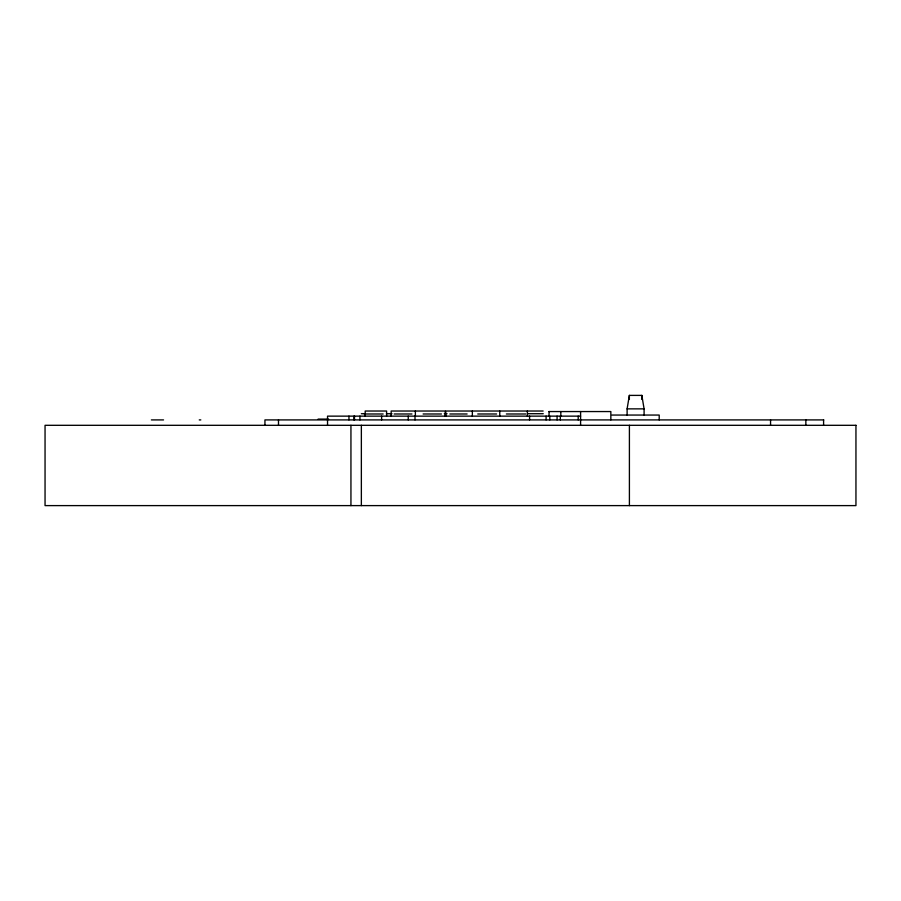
<?xml version="1.0" encoding="UTF-8"?>
<svg xmlns="http://www.w3.org/2000/svg" width="901" height="901" viewBox="0 0 901 901"><rect width="100%" height="100%" fill="white"/><g stroke="black" fill="none" stroke-linecap="round" stroke-linejoin="round"><path stroke-width="1.35" d="M627.107 415.057L627.107 408.863L629.36 395.393L641.839 395.393L644.091 408.863L644.091 415.057M627.107 408.863L644.091 408.863M543.134 411.025L445.781 411.025L445.781 416.138M548.867 411.554L610.844 411.554L610.844 419.911M361.335 413.717L363.936 413.717M364.139 413.717L365.333 413.717M386.461 413.717L391.98 413.717M444.283 413.717L447.054 413.717M527.84 413.717L543.247 413.717M364.815 413.987L383.139 413.987M394.154 413.987L411.937 413.987M423.11 413.987L441.434 413.987M449.869 413.987L467.112 413.987M477.744 413.987L496.609 413.987M506.362 413.987L525.767 413.987M611.959 415.057L659.205 415.057L659.205 419.911M580.593 416.138L327.536 416.138L327.536 425.306M318.098 419.1L328.606 419.1M151.368 419.911L163.543 419.911M199.256 419.911L200.81 419.911M823.739 419.911L264.939 419.911L264.939 425.306M823.593 419.911L823.593 425.306M805.854 419.911L805.854 425.306M770.558 419.911L770.558 425.306M641.839 395.393L641.839 399.436M629.36 395.393L629.36 399.436M629.405 425.306L629.405 505.607M580.593 411.554L580.593 425.306M578.205 416.138L578.205 419.911M560.816 411.554L560.816 416.138M560.321 416.138L560.321 419.911M557.088 416.138L557.088 419.911M549.813 416.138L549.813 419.911M549.047 411.554L549.047 416.138M546.096 416.138L546.096 419.911M529.574 416.138L529.574 419.911M527.378 411.025L527.378 416.138M499.762 411.025L499.762 416.138M472.349 411.025L472.349 416.138M445.173 416.138L445.173 411.025L391.158 411.025L391.158 416.138M415.372 411.025L415.372 416.138M415.012 416.138L415.012 419.911M408.243 416.138L408.243 419.911M386.597 416.138L386.597 411.025L365.198 411.025L365.198 416.138M381.63 416.138L381.63 419.911M361.357 425.306L361.357 505.607M359.938 416.138L359.938 419.911M354.487 416.138L354.487 419.911M353.947 416.138L353.947 419.911M350.94 425.306L350.94 505.607M348.957 416.138L348.957 419.911M278.488 419.911L278.488 425.306M855.95 425.306L45.05 425.306L45.05 505.607L855.95 505.607L855.95 425.306"/></g></svg>
